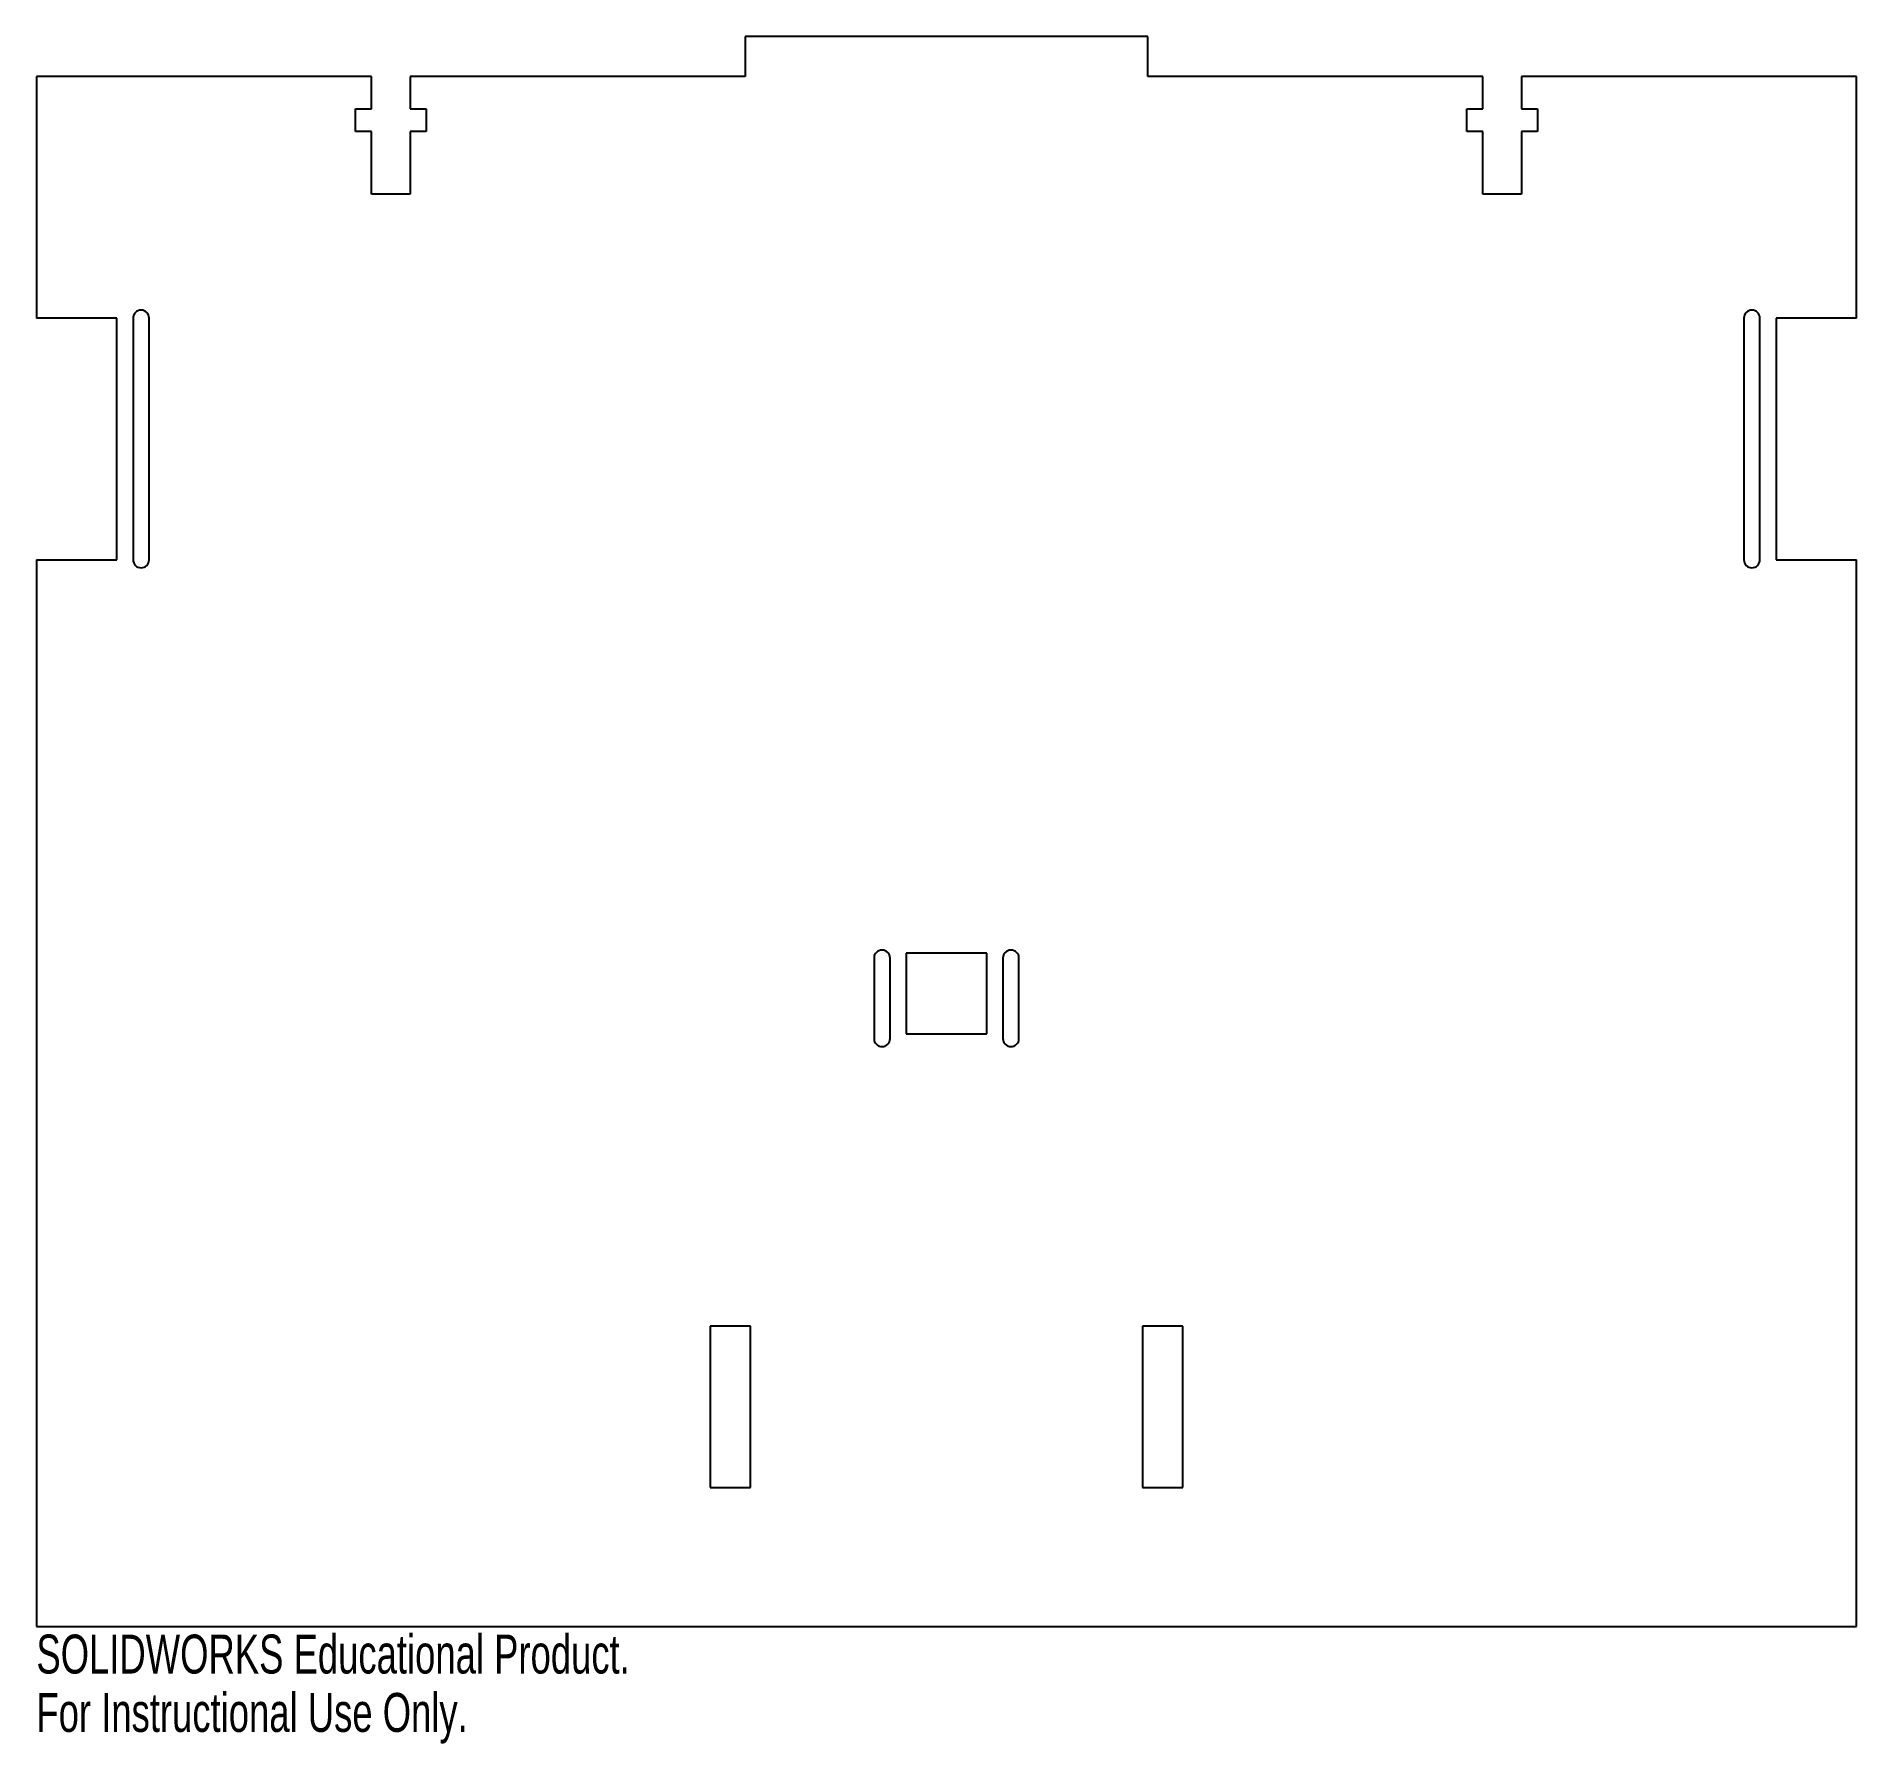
# Model space of a CAD drawing. Header units: millimetres. Extents: x -113 to 113, y -111 to 101.
import ezdxf

# ---------------------------------------------------------------- set-up
doc = ezdxf.new("R2010")
doc.units = ezdxf.units.MM
doc.styles.add('SLDTEXTSTYLE0', font='TXT', dxfattribs={"width": 0.7})

msp = doc.modelspace()

# ---------------------------------------------------------------- linework, layer by layer
at = {"color": 7, "linetype": 'Continuous', "lineweight": 25}
for p, q in [((25, 101.25), (-25, 101.25)), ((-25, 101.25), (-25, 96.25)), ((25, 96.25), (25, 101.25)), ((-71.4, 96.25), (-113, 96.25)), ((-113, 96.25), (-113, 66.25)), ((-71.4, 92.25), (-71.4, 96.25)), ((-25, 96.25), (-66.6, 96.25)), ((-66.6, 96.25), (-66.6, 92.25)), ((66.6, 96.25), (25, 96.25)), ((66.6, 92.25), (66.6, 96.25)), ((113, 96.25), (71.4, 96.25)), ((71.4, 96.25), (71.4, 92.25)), ((113, 66.25), (113, 96.25)), ((-73.4, 89.45), (-73.4, 92.25)), ((-73.4, 92.25), (-71.4, 92.25)), ((-66.6, 92.25), (-64.6, 92.25)), ((-64.6, 92.25), (-64.6, 89.45)), ((64.6, 89.45), (64.6, 92.25)), ((64.6, 92.25), (66.6, 92.25)), ((71.4, 92.25), (73.4, 92.25)), ((73.4, 92.25), (73.4, 89.45)), ((-71.4, 89.45), (-73.4, 89.45)), ((-71.4, 81.67), (-71.4, 89.45)), ((-64.6, 89.45), (-66.6, 89.45)), ((-66.6, 89.45), (-66.6, 81.67)), ((66.6, 89.45), (64.6, 89.45)), ((66.6, 81.67), (66.6, 89.45)), ((73.4, 89.45), (71.4, 89.45)), ((71.4, 89.45), (71.4, 81.67)), ((-66.6, 81.67), (-71.4, 81.67)), ((71.4, 81.67), (66.6, 81.67)), ((-103, 66.25), (-113, 66.25)), ((-103, 36.25), (-103, 66.25)), ((-101, 66.25), (-101, 36.25)), ((-99, 36.25), (-99, 66.25)), ((99, 66.25), (99, 36.25)), ((101, 36.25), (101, 66.25)), ((103, 66.25), (103, 36.25)), ((113, 66.25), (103, 66.25)), ((-113, 36.25), (-103, 36.25)), ((-113, 36.25), (-113, -96.25)), ((103, 36.25), (113, 36.25)), ((113, -96.25), (113, 36.25)), ((-9, -13.24), (-9, -23.24)), ((-7, -23.24), (-7, -13.24)), ((-5, -12.63), (-5, -22.63)), ((5, -12.63), (-5, -12.63)), ((5, -22.63), (5, -12.63)), ((7, -13.24), (7, -23.24)), ((9, -23.24), (9, -13.24)), ((-5, -22.63), (5, -22.63)), ((-29.33, -58.97), (-29.33, -78.99)), ((-24.32, -58.97), (-29.33, -58.97)), ((-24.32, -78.99), (-24.32, -58.97)), ((24.32, -58.97), (24.32, -78.99)), ((29.33, -58.97), (24.32, -58.97)), ((29.33, -78.99), (29.33, -58.97)), ((-29.33, -78.99), (-24.32, -78.99)), ((24.32, -78.99), (29.33, -78.99)), ((-113, -96.25), (113, -96.25))]:
    msp.add_line(p, q, dxfattribs=at)
for centre, start, end in [((-100, 66.25), 0, 180), ((100, 66.25), 0, 180), ((-100, 36.25), 180, 0), ((100, 36.25), 180, 0), ((-8, -13.24), 0, 180), ((8, -13.24), 0, 180), ((-8, -23.24), 180, 0), ((8, -23.24), 180, 0)]:
    msp.add_arc(centre, 1, start, end, dxfattribs=at)

# ---------------------------------------------------------------- texts
at = {"color": 7, "linetype": 'Continuous', "char_height": 4.8336, "attachment_point": 1, "style": 'SLDTEXTSTYLE0'}
for s, insert in [('SOLIDWORKS Educational Product.', (-113, -97.27)), ('For Instructional Use Only.', (-113, -104.52))]:
    msp.add_mtext(s, dxfattribs=dict(at, insert=insert))

doc.saveas('drawing.dxf')
